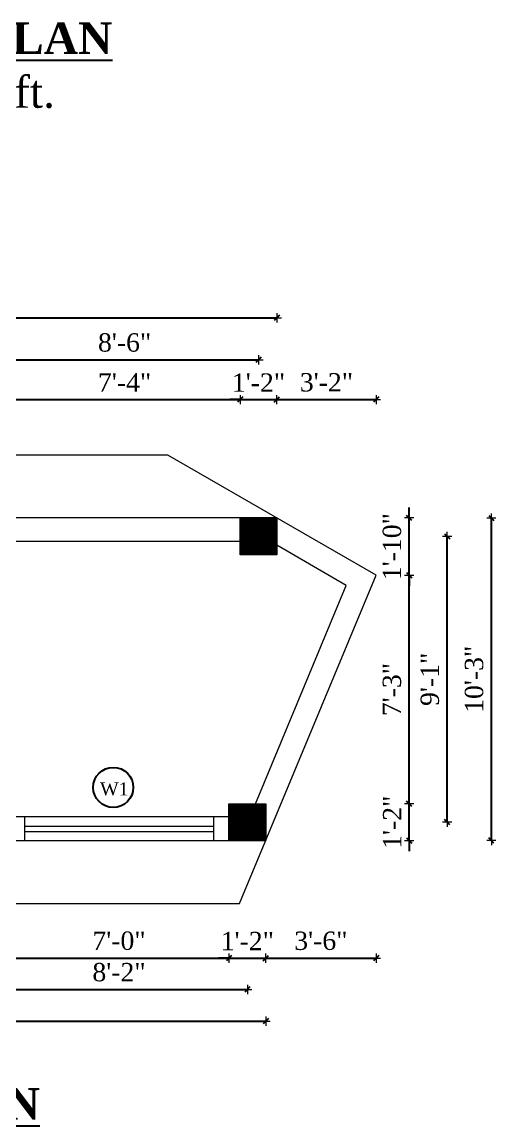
# Model space of a CAD drawing. Header units: inches. Extents: x 20273 to 45441, y -4696 to -1121.
# Drawn here: x 43976.7 to 44157.4, y -3649.1 to -3228.4 of the extents above; entities that cross this region are included whole.
import ezdxf

# ---------------------------------------------------------------- set-up
doc = ezdxf.new("R2010")
doc.units = ezdxf.units.IN
doc.header["$LTSCALE"] = 5
doc.header["$MEASUREMENT"] = 0
doc.layers.add('A-WALL', color=7, linetype='Continuous', lineweight=9)
doc.layers.add('Dimension', color=7, linetype='Continuous', lineweight=18)
doc.layers.add('dim line', color=7, linetype='Continuous', lineweight=15, true_color=0xfab2b2)
doc.layers.add('TEXT', color=6, linetype='Continuous')
doc.styles.add('ordinary', font='times.ttf')
doc.dimstyles.new('Copy of 96', dxfattribs={"dimtxt": 7, "dimasz": 4, "dimexe": 0.5, "dimexo": 0.5, "dimgap": 3, "dimtad": 1, "dimdec": 1, "dimzin": 11, "dimdsep": 46, "dimlunit": 4, "dimtxsty": 'ordinary', "dimblk": 'OBLIQUE', "dimcen": 0.09, "dimse1": 1, "dimse2": 1, "dimclrt": 6, "dimazin": 0, "dimtfac": 1, "dimtdec": 1, "dimtix": 1, "dimtmove": 2, "dimatfit": 3, "dimldrblk": 'leader', "dimfxl": 0.5, "dimfxlon": 1, "dimtolj": 1, "dimtzin": 0, "dimarcsym": 0})
pattern_1 = [(45, (17596.34578, 247.23085), (-0.08838834765, 0.08838834765), [])]

# ---------------------------------------------------------------- blocks, each defined once
blk = doc.blocks.new('oblique')
at = {"color": 0, "lineweight": -2}
blk.add_line((0.25, 0.25), (-0.25, -0.25), dxfattribs=at)
at = {"layer": 'dim line', "lineweight": 9}
for p, q in [((-0.4375, 0), (0.4375, 0)), ((0, 0.4375), (0, -0.4375))]:
    blk.add_line(p, q, dxfattribs=at)
blk = doc.blocks.new('*D682')
at = {"layer": 'A-WALL', "color": 0, "lineweight": -2, "ltscale": 5, "transparency": 16777216}
blk.add_line((43971.73, -3585.15), (44055.6, -3585.15), dxfattribs=at)
at = {"layer": 'Defpoints', "color": 0, "ltscale": 5, "transparency": 16777216}
for p in [(43971.73, -3540.37), (44055.6, -3540.37), (44055.6, -3585.15)]:
    blk.add_point(p, dxfattribs=at)
at = {"layer": 'A-WALL', "color": 0, "lineweight": -2, "ltscale": 5, "transparency": 16777216, "xscale": 4, "yscale": 4, "zscale": 4, "rotation": 180}
blk.add_blockref('oblique', (43971.73, -3585.15), dxfattribs=at)
at = {"layer": 'A-WALL', "color": 0, "lineweight": -2, "ltscale": 5, "transparency": 16777216, "xscale": 4, "yscale": 4, "zscale": 4}
blk.add_blockref('oblique', (44055.6, -3585.15), dxfattribs=at)
at = {"layer": 'A-WALL', "color": 6, "ltscale": 5, "transparency": 16777216, "insert": (44013.67, -3578.58), "char_height": 7, "attachment_point": 5, "style": 'ordinary'}
blk.add_mtext('\\A1;7\'-0"', dxfattribs=at)
blk = doc.blocks.new('_OBLIQUE')
at = {"color": 0, "linetype": 'ByBlock'}
blk.add_line((-0.5, -0.5), (0.5, 0.5), dxfattribs=at)
blk = doc.blocks.new('leader')
at = {"layer": 'Dimension'}
for p, q in [((0, -4.33), (0, 4.33)), ((-4.42, 0), (4.42, 0))]:
    blk.add_line(p, q, dxfattribs=at)
blk = doc.blocks.new('*D683')
at = {"layer": 'A-WALL', "color": 0, "lineweight": -2, "ltscale": 5, "transparency": 16777216}
for p, q in [((44055.6, -3585.15), (44051.6, -3585.15)), ((44055.6, -3585.15), (44069.6, -3585.15)), ((44069.6, -3585.15), (44073.6, -3585.15))]:
    blk.add_line(p, q, dxfattribs=at)
at = {"layer": 'Defpoints', "color": 0, "ltscale": 5, "transparency": 16777216}
for p in [(44055.6, -3540.37), (44069.6, -3540.37), (44069.6, -3585.15)]:
    blk.add_point(p, dxfattribs=at)
at = {"layer": 'A-WALL', "color": 0, "lineweight": -2, "ltscale": 5, "transparency": 16777216, "xscale": 4, "yscale": 4, "zscale": 4}
blk.add_blockref('oblique', (44055.6, -3585.15), dxfattribs=at)
at = {"layer": 'A-WALL', "color": 0, "lineweight": -2, "ltscale": 5, "transparency": 16777216, "xscale": 4, "yscale": 4, "zscale": 4, "rotation": 180}
blk.add_blockref('oblique', (44069.6, -3585.15), dxfattribs=at)
at = {"layer": 'A-WALL', "color": 6, "ltscale": 5, "transparency": 16777216, "insert": (44062.6, -3578.65), "char_height": 7, "attachment_point": 5, "style": 'ordinary'}
blk.add_mtext('\\A1;1\'-2"', dxfattribs=at)
blk = doc.blocks.new('*D686')
at = {"layer": 'A-WALL', "color": 0, "lineweight": -2, "ltscale": 5, "transparency": 16777216}
blk.add_line((43964.73, -3597.12), (44062.6, -3597.12), dxfattribs=at)
at = {"layer": 'Defpoints', "color": 0, "ltscale": 5, "transparency": 16777216}
for p in [(43964.73, -3533.37), (44062.6, -3533.37), (44062.6, -3597.12)]:
    blk.add_point(p, dxfattribs=at)
at = {"layer": 'A-WALL', "color": 0, "lineweight": -2, "ltscale": 5, "transparency": 16777216, "xscale": 4, "yscale": 4, "zscale": 4, "rotation": 180}
blk.add_blockref('oblique', (43964.73, -3597.12), dxfattribs=at)
at = {"layer": 'A-WALL', "color": 0, "lineweight": -2, "ltscale": 5, "transparency": 16777216, "xscale": 4, "yscale": 4, "zscale": 4}
blk.add_blockref('oblique', (44062.6, -3597.12), dxfattribs=at)
at = {"layer": 'A-WALL', "color": 6, "ltscale": 5, "transparency": 16777216, "insert": (44013.67, -3590.56), "char_height": 7, "attachment_point": 5, "style": 'ordinary'}
blk.add_mtext('\\A1;8\'-2"', dxfattribs=at)
blk = doc.blocks.new('*D687')
at = {"layer": 'A-WALL', "color": 0, "lineweight": -2, "ltscale": 5, "transparency": 16777216}
blk.add_line((43716.73, -3609.17), (44069.6, -3609.17), dxfattribs=at)
at = {"layer": 'Defpoints', "color": 0, "ltscale": 5, "transparency": 16777216}
for p in [(43716.73, -3540.37), (44069.6, -3540.37), (44069.6, -3609.17)]:
    blk.add_point(p, dxfattribs=at)
at = {"layer": 'A-WALL', "color": 0, "lineweight": -2, "ltscale": 5, "transparency": 16777216, "xscale": 4, "yscale": 4, "zscale": 4, "rotation": 180}
blk.add_blockref('oblique', (43716.73, -3609.17), dxfattribs=at)
at = {"layer": 'A-WALL', "color": 0, "lineweight": -2, "ltscale": 5, "transparency": 16777216, "xscale": 4, "yscale": 4, "zscale": 4}
blk.add_blockref('oblique', (44069.6, -3609.17), dxfattribs=at)
at = {"layer": 'A-WALL', "color": 6, "ltscale": 5, "transparency": 16777216, "insert": (43893.17, -3602.6), "char_height": 7, "attachment_point": 5, "style": 'ordinary'}
blk.add_mtext('\\A1;29\'-5"', dxfattribs=at)
blk = doc.blocks.new('*D698')
at = {"layer": 'A-WALL', "color": 0, "lineweight": -2, "ltscale": 5, "transparency": 16777216}
blk.add_line((43971.73, -3372.27), (44059.86, -3372.27), dxfattribs=at)
at = {"layer": 'Defpoints', "color": 0, "ltscale": 5, "transparency": 16777216}
for p in [(44059.86, -3372.27), (43971.73, -3417.38), (44059.86, -3417.38)]:
    blk.add_point(p, dxfattribs=at)
at = {"layer": 'A-WALL', "color": 0, "lineweight": -2, "ltscale": 5, "transparency": 16777216, "xscale": 4, "yscale": 4, "zscale": 4, "rotation": 180}
blk.add_blockref('oblique', (43971.73, -3372.27), dxfattribs=at)
at = {"layer": 'A-WALL', "color": 0, "lineweight": -2, "ltscale": 5, "transparency": 16777216, "xscale": 4, "yscale": 4, "zscale": 4}
blk.add_blockref('oblique', (44059.86, -3372.27), dxfattribs=at)
at = {"layer": 'A-WALL', "color": 6, "ltscale": 5, "transparency": 16777216, "insert": (44015.8, -3365.7), "char_height": 7, "attachment_point": 5, "style": 'ordinary'}
blk.add_mtext('\\A1;7\'-4"', dxfattribs=at)
blk = doc.blocks.new('*D699')
at = {"layer": 'A-WALL', "color": 0, "lineweight": -2, "ltscale": 5, "transparency": 16777216}
for p, q in [((44059.86, -3372.27), (44055.86, -3372.27)), ((44059.86, -3372.27), (44073.86, -3372.27)), ((44073.86, -3372.27), (44077.86, -3372.27))]:
    blk.add_line(p, q, dxfattribs=at)
at = {"layer": 'Defpoints', "color": 0, "ltscale": 5, "transparency": 16777216}
for p in [(44073.86, -3372.27), (44059.86, -3417.38), (44073.86, -3417.38)]:
    blk.add_point(p, dxfattribs=at)
at = {"layer": 'A-WALL', "color": 0, "lineweight": -2, "ltscale": 5, "transparency": 16777216, "xscale": 4, "yscale": 4, "zscale": 4}
blk.add_blockref('oblique', (44059.86, -3372.27), dxfattribs=at)
at = {"layer": 'A-WALL', "color": 0, "lineweight": -2, "ltscale": 5, "transparency": 16777216, "xscale": 4, "yscale": 4, "zscale": 4, "rotation": 180}
blk.add_blockref('oblique', (44073.86, -3372.27), dxfattribs=at)
at = {"layer": 'A-WALL', "color": 6, "ltscale": 5, "transparency": 16777216, "insert": (44066.86, -3365.77), "char_height": 7, "attachment_point": 5, "style": 'ordinary'}
blk.add_mtext('\\A1;1\'-2"', dxfattribs=at)
blk = doc.blocks.new('*D700')
at = {"layer": 'A-WALL', "color": 0, "lineweight": -2, "ltscale": 5, "transparency": 16777216}
blk.add_line((44073.86, -3372.27), (44111.67, -3372.27), dxfattribs=at)
at = {"layer": 'Defpoints', "color": 0, "ltscale": 5, "transparency": 16777216}
for p in [(44111.67, -3372.27), (44073.86, -3417.38), (44111.67, -3439.23)]:
    blk.add_point(p, dxfattribs=at)
at = {"layer": 'A-WALL', "color": 0, "lineweight": -2, "ltscale": 5, "transparency": 16777216, "xscale": 4, "yscale": 4, "zscale": 4, "rotation": 180}
blk.add_blockref('oblique', (44073.86, -3372.27), dxfattribs=at)
at = {"layer": 'A-WALL', "color": 0, "lineweight": -2, "ltscale": 5, "transparency": 16777216, "xscale": 4, "yscale": 4, "zscale": 4}
blk.add_blockref('oblique', (44111.67, -3372.27), dxfattribs=at)
at = {"layer": 'A-WALL', "color": 6, "ltscale": 5, "transparency": 16777216, "insert": (44092.76, -3365.71), "char_height": 7, "attachment_point": 5, "style": 'ordinary'}
blk.add_mtext('\\A1;3\'-2"', dxfattribs=at)
blk = doc.blocks.new('*D701')
at = {"layer": 'A-WALL', "color": 0, "lineweight": -2, "ltscale": 5, "transparency": 16777216}
blk.add_line((44069.6, -3585.15), (44111.67, -3585.15), dxfattribs=at)
at = {"layer": 'Defpoints', "color": 0, "ltscale": 5, "transparency": 16777216}
for p in [(44111.67, -3439.23), (44069.6, -3540.37), (44111.67, -3585.15)]:
    blk.add_point(p, dxfattribs=at)
at = {"layer": 'A-WALL', "color": 0, "lineweight": -2, "ltscale": 5, "transparency": 16777216, "xscale": 4, "yscale": 4, "zscale": 4, "rotation": 180}
blk.add_blockref('oblique', (44069.6, -3585.15), dxfattribs=at)
at = {"layer": 'A-WALL', "color": 0, "lineweight": -2, "ltscale": 5, "transparency": 16777216, "xscale": 4, "yscale": 4, "zscale": 4}
blk.add_blockref('oblique', (44111.67, -3585.15), dxfattribs=at)
at = {"layer": 'A-WALL', "color": 6, "ltscale": 5, "transparency": 16777216, "insert": (44090.64, -3578.59), "char_height": 7, "attachment_point": 5, "style": 'ordinary'}
blk.add_mtext('\\A1;3\'-6"', dxfattribs=at)
blk = doc.blocks.new('*D704')
at = {"layer": 'A-WALL', "color": 0, "lineweight": -2, "ltscale": 5, "transparency": 16777216}
blk.add_line((43964.73, -3357.09), (44066.86, -3357.09), dxfattribs=at)
at = {"layer": 'Defpoints', "color": 0, "ltscale": 5, "transparency": 16777216}
for p in [(44066.86, -3357.09), (43964.73, -3424.38), (44066.86, -3424.38)]:
    blk.add_point(p, dxfattribs=at)
at = {"layer": 'A-WALL', "color": 0, "lineweight": -2, "ltscale": 5, "transparency": 16777216, "xscale": 4, "yscale": 4, "zscale": 4, "rotation": 180}
blk.add_blockref('oblique', (43964.73, -3357.09), dxfattribs=at)
at = {"layer": 'A-WALL', "color": 0, "lineweight": -2, "ltscale": 5, "transparency": 16777216, "xscale": 4, "yscale": 4, "zscale": 4}
blk.add_blockref('oblique', (44066.86, -3357.09), dxfattribs=at)
at = {"layer": 'A-WALL', "color": 6, "ltscale": 5, "transparency": 16777216, "insert": (44015.8, -3350.53), "char_height": 7, "attachment_point": 5, "style": 'ordinary'}
blk.add_mtext('\\A1;8\'-6"', dxfattribs=at)
blk = doc.blocks.new('*D705')
at = {"layer": 'A-WALL', "color": 0, "lineweight": -2, "ltscale": 5, "transparency": 16777216}
blk.add_line((43715.69, -3341.09), (44073.86, -3341.09), dxfattribs=at)
at = {"layer": 'Defpoints', "color": 0, "ltscale": 5, "transparency": 16777216}
for p in [(44073.86, -3341.09), (43715.69, -3417.38), (44073.86, -3417.38)]:
    blk.add_point(p, dxfattribs=at)
at = {"layer": 'A-WALL', "color": 0, "lineweight": -2, "ltscale": 5, "transparency": 16777216, "xscale": 4, "yscale": 4, "zscale": 4, "rotation": 180}
blk.add_blockref('oblique', (43715.69, -3341.09), dxfattribs=at)
at = {"layer": 'A-WALL', "color": 0, "lineweight": -2, "ltscale": 5, "transparency": 16777216, "xscale": 4, "yscale": 4, "zscale": 4}
blk.add_blockref('oblique', (44073.86, -3341.09), dxfattribs=at)
at = {"layer": 'A-WALL', "color": 6, "ltscale": 5, "transparency": 16777216, "insert": (43894.77, -3334.52), "char_height": 7, "attachment_point": 5, "style": 'ordinary'}
blk.add_mtext('\\A1;29\'-10"', dxfattribs=at)
blk = doc.blocks.new('*D706')
at = {"layer": 'A-WALL', "color": 0, "lineweight": -2, "ltscale": 5, "transparency": 16777216}
for p, q in [((44124.31, -3526.37), (44124.31, -3522.37)), ((44124.31, -3540.37), (44124.31, -3526.37)), ((44124.31, -3540.37), (44124.31, -3544.37))]:
    blk.add_line(p, q, dxfattribs=at)
at = {"layer": 'Defpoints', "color": 0, "ltscale": 5, "transparency": 16777216}
for p in [(44069.6, -3526.37), (44124.31, -3526.37), (44069.6, -3540.37)]:
    blk.add_point(p, dxfattribs=at)
at = {"layer": 'A-WALL', "color": 0, "lineweight": -2, "ltscale": 5, "transparency": 16777216, "xscale": 4, "yscale": 4, "zscale": 4}
for p, rotation in [((44124.31, -3526.37), 270), ((44124.31, -3540.37), 90)]:
    blk.add_blockref('oblique', p, dxfattribs=dict(at, rotation=rotation))
at = {"layer": 'A-WALL', "color": 6, "ltscale": 5, "transparency": 16777216, "insert": (44117.81, -3533.37), "char_height": 7, "attachment_point": 5, "rotation": 90, "style": 'ordinary'}
blk.add_mtext('\\A1;1\'-2"', dxfattribs=at)
blk = doc.blocks.new('*D707')
at = {"layer": 'A-WALL', "color": 0, "lineweight": -2, "ltscale": 5, "transparency": 16777216}
blk.add_line((44124.31, -3526.37), (44124.31, -3439.23), dxfattribs=at)
at = {"layer": 'Defpoints', "color": 0, "ltscale": 5, "transparency": 16777216}
for p in [(44111.67, -3439.23), (44124.31, -3439.23), (44069.6, -3526.37)]:
    blk.add_point(p, dxfattribs=at)
at = {"layer": 'A-WALL', "color": 0, "lineweight": -2, "ltscale": 5, "transparency": 16777216, "xscale": 4, "yscale": 4, "zscale": 4}
for p, rotation in [((44124.31, -3439.23), 90), ((44124.31, -3526.37), 270)]:
    blk.add_blockref('oblique', p, dxfattribs=dict(at, rotation=rotation))
at = {"layer": 'A-WALL', "color": 6, "ltscale": 5, "transparency": 16777216, "insert": (44117.74, -3482.8), "char_height": 7, "attachment_point": 5, "rotation": 90, "style": 'ordinary'}
blk.add_mtext('\\A1;7\'-3"', dxfattribs=at)
blk = doc.blocks.new('*D708')
at = {"layer": 'A-WALL', "color": 0, "lineweight": -2, "ltscale": 5, "transparency": 16777216}
for p, q in [((44124.31, -3417.38), (44124.31, -3413.38)), ((44124.31, -3439.23), (44124.31, -3417.38)), ((44124.31, -3439.23), (44124.31, -3443.23))]:
    blk.add_line(p, q, dxfattribs=at)
at = {"layer": 'Defpoints', "color": 0, "ltscale": 5, "transparency": 16777216}
for p in [(44073.86, -3417.38), (44124.31, -3417.38), (44111.67, -3439.23)]:
    blk.add_point(p, dxfattribs=at)
at = {"layer": 'A-WALL', "color": 0, "lineweight": -2, "ltscale": 5, "transparency": 16777216, "xscale": 4, "yscale": 4, "zscale": 4}
for p, rotation in [((44124.31, -3417.38), 270), ((44124.31, -3439.23), 90)]:
    blk.add_blockref('oblique', p, dxfattribs=dict(at, rotation=rotation))
at = {"layer": 'A-WALL', "color": 6, "ltscale": 5, "transparency": 16777216, "insert": (44117.75, -3428.31), "char_height": 7, "attachment_point": 5, "rotation": 90, "style": 'ordinary'}
blk.add_mtext('\\A1;1\'-10"', dxfattribs=at)
blk = doc.blocks.new('*D709')
at = {"layer": 'A-WALL', "color": 0, "lineweight": -2, "ltscale": 5, "transparency": 16777216}
blk.add_line((44138.77, -3533.37), (44138.77, -3424.38), dxfattribs=at)
at = {"layer": 'Defpoints', "color": 0, "ltscale": 5, "transparency": 16777216}
for p in [(44066.86, -3424.38), (44138.77, -3424.38), (44062.6, -3533.37)]:
    blk.add_point(p, dxfattribs=at)
at = {"layer": 'A-WALL', "color": 0, "lineweight": -2, "ltscale": 5, "transparency": 16777216, "xscale": 4, "yscale": 4, "zscale": 4}
for p, rotation in [((44138.77, -3424.38), 90), ((44138.77, -3533.37), 270)]:
    blk.add_blockref('oblique', p, dxfattribs=dict(at, rotation=rotation))
at = {"layer": 'A-WALL', "color": 6, "ltscale": 5, "transparency": 16777216, "insert": (44132.2, -3478.88), "char_height": 7, "attachment_point": 5, "rotation": 90, "style": 'ordinary'}
blk.add_mtext('\\A1;9\'-1"', dxfattribs=at)
blk = doc.blocks.new('*D710')
at = {"layer": 'A-WALL', "color": 0, "lineweight": -2, "ltscale": 5, "transparency": 16777216}
blk.add_line((44155.63, -3540.37), (44155.63, -3417.38), dxfattribs=at)
at = {"layer": 'Defpoints', "color": 0, "ltscale": 5, "transparency": 16777216}
for p in [(44073.86, -3417.38), (44155.63, -3417.38), (44069.6, -3540.37)]:
    blk.add_point(p, dxfattribs=at)
at = {"layer": 'A-WALL', "color": 0, "lineweight": -2, "ltscale": 5, "transparency": 16777216, "xscale": 4, "yscale": 4, "zscale": 4}
for p, rotation in [((44155.63, -3417.38), 90), ((44155.63, -3540.37), 270)]:
    blk.add_blockref('oblique', p, dxfattribs=dict(at, rotation=rotation))
at = {"layer": 'A-WALL', "color": 6, "ltscale": 5, "transparency": 16777216, "insert": (44149.07, -3478.88), "char_height": 7, "attachment_point": 5, "rotation": 90, "style": 'ordinary'}
blk.add_mtext('\\A1;10\'-3"', dxfattribs=at)

msp = doc.modelspace()

# ---------------------------------------------------------------- hatches: boundary and pattern name
at = {"layer": 'A-WALL', "ltscale": 5}
h = msp.add_hatch(dxfattribs=at)
h.set_pattern_fill('ANSI31', color=256)
h.set_pattern_definition(pattern_1)
h.paths.add_polyline_path([(44073.86, -3417.38), (44059.86, -3417.38), (44059.86, -3431.38), (44073.86, -3431.38)])
h = msp.add_hatch(dxfattribs=at)
h.set_pattern_fill('ANSI31', color=256)
h.set_pattern_definition(pattern_1)
h.paths.add_polyline_path([(44069.6, -3526.37), (44055.6, -3526.37), (44055.6, -3540.37), (44069.6, -3540.37)])

# ---------------------------------------------------------------- linework, layer by layer
for p, q in [((44032.32, -3393.38), (43715.49, -3393.38)), ((44111.67, -3439.23), (44032.32, -3393.38)), ((44073.86, -3417.38), (43715.69, -3417.38)), ((44059.86, -3426.38), (43971.73, -3426.38)), ((44100.33, -3443.07), (44073.86, -3427.78)), ((44059.62, -3564.37), (44111.67, -3439.23)), ((44065.68, -3526.37), (44100.33, -3443.07)), ((44055.6, -3531.37), (43971.73, -3531.37)), ((43977.67, -3531.37), (43977.67, -3540.37)), ((44049.67, -3531.37), (44049.67, -3540.37)), ((43977.67, -3534.87), (44049.67, -3534.87)), ((43977.67, -3536.87), (44049.67, -3536.87)), ((43716.73, -3540.37), (44069.6, -3540.37)), ((43716.94, -3564.37), (44059.62, -3564.37))]:
    msp.add_line(p, q, dxfattribs=at)
for points in [[(44059.86, -3417.38), (44073.86, -3417.38), (44073.86, -3431.38), (44059.86, -3431.38)], [(44055.6, -3526.37), (44069.6, -3526.37), (44069.6, -3540.37), (44055.6, -3540.37)]]:
    msp.add_lwpolyline(points, close=True, dxfattribs=at)
at = {"layer": 'TEXT'}
msp.add_circle((44011.45, -3520.11), 7.64, dxfattribs=at)

# ---------------------------------------------------------------- texts
at = {"layer": 'TEXT', "style": 'ordinary'}
msp.add_text('W1', height=5, rotation=0.0004, dxfattribs=at).set_placement((44006.41, -3523.17))
at = {"layer": 'TEXT', "char_height": 12, "width": 219.8151, "attachment_point": 8, "rotation": 359.9996, "style": 'ordinary'}
for s, insert in [('{\\fTimes New Roman|b1|i0|c0|p18;\\LFOURTH FLOOR PLAN}', (43910.94, -3240.67)), ('AREA = 217.79 sq. ft.', (43907.36, -3264.91)), ('{\\fTimes New Roman|b1|i0|c0|p18;\\LSECOND FLOOR PLAN}', (43884.3, -3646.91))]:
    msp.add_mtext(s, dxfattribs=dict(at, insert=insert))

# ---------------------------------------------------------------- dimensions: what is measured, and where the dimension line sits
at = {"layer": 'A-WALL', "ltscale": 5}
for base, p1, p2, picture, middle in [((44073.86, -3341.09), (43715.69, -3417.38), (44073.86, -3417.38), '*D705', (43894.77, -3334.52)), ((44066.86, -3357.09), (43964.73, -3424.38), (44066.86, -3424.38), '*D704', (44015.8, -3350.53)), ((44059.86, -3372.27), (43971.73, -3417.38), (44059.86, -3417.38), '*D698', (44015.8, -3365.7)), ((44073.86, -3372.27), (44059.86, -3417.38), (44073.86, -3417.38), '*D699', (44066.86, -3365.77)), ((44111.67, -3372.27), (44073.86, -3417.38), (44111.67, -3439.23), '*D700', (44092.76, -3365.71)), ((44111.67, -3585.15), (44069.6, -3540.37), (44111.67, -3439.23), '*D701', (44090.64, -3578.59)), ((44062.6, -3597.12), (43964.73, -3533.37), (44062.6, -3533.37), '*D686', (44013.67, -3590.56)), ((44069.6, -3609.17), (43716.73, -3540.37), (44069.6, -3540.37), '*D687', (43893.17, -3602.6)), ((44055.6, -3585.15), (43971.73, -3540.37), (44055.6, -3540.37), '*D682', (44013.67, -3578.58)), ((44069.6, -3585.15), (44055.6, -3540.37), (44069.6, -3540.37), '*D683', (44062.6, -3578.65))]:
    dim = msp.add_linear_dim(base=base, p1=p1, p2=p2, dimstyle='Copy of 96', override={"dimdec": 0, "dimblk": 'oblique', "dimtdec": 0, "dimarcsym": 1}, dxfattribs=at)
    dim.commit()
    dim.dimension.update_dxf_attribs({"geometry": picture, "text_midpoint": middle})
for base, p1, p2, picture, middle in [((44155.63, -3417.38), (44069.6, -3540.37), (44073.86, -3417.38), '*D710', (44149.07, -3478.88)), ((44124.31, -3417.38), (44111.67, -3439.23), (44073.86, -3417.38), '*D708', (44117.75, -3428.31)), ((44138.77, -3424.38), (44062.6, -3533.37), (44066.86, -3424.38), '*D709', (44132.2, -3478.88)), ((44124.31, -3439.23), (44069.6, -3526.37), (44111.67, -3439.23), '*D707', (44117.74, -3482.8)), ((44124.31, -3526.37), (44069.6, -3540.37), (44069.6, -3526.37), '*D706', (44117.81, -3533.37))]:
    dim = msp.add_linear_dim(base=base, p1=p1, p2=p2, angle=90, dimstyle='Copy of 96', override={"dimdec": 0, "dimblk": 'oblique', "dimtdec": 0, "dimarcsym": 1}, dxfattribs=at)
    dim.commit()
    dim.dimension.update_dxf_attribs({"geometry": picture, "text_midpoint": middle})

doc.saveas('drawing.dxf')
